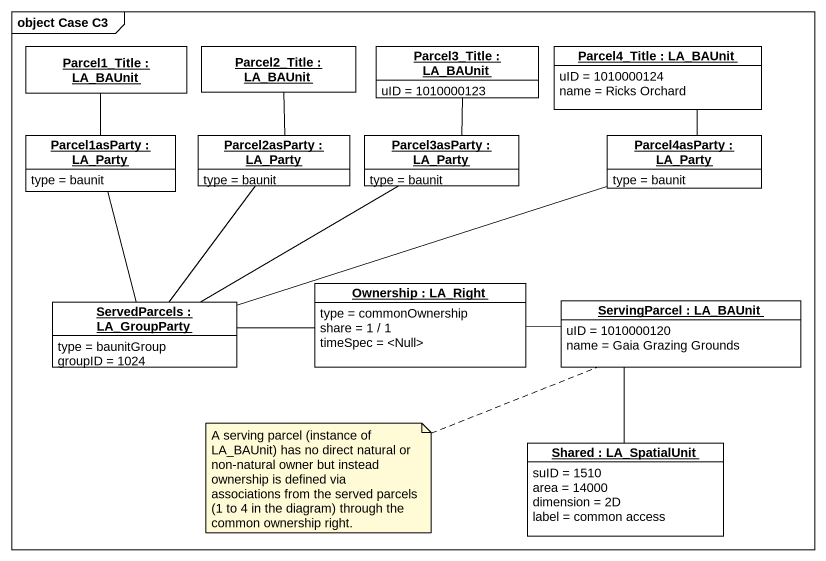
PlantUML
@startuml
mainframe object Case C3
hide circle
hide empty members
object "Parcel1_Title : LA_BAUnit" as Parcel1_Title #FFFFFF
object "Parcel2_Title : LA_BAUnit" as Parcel2_Title #FFFFFF
object "Parcel3_Title : LA_BAUnit" as Parcel3_Title #FFFFFF {
  uID = 1010000123
}
object "Parcel4_Title : LA_BAUnit" as Parcel4_Title #FFFFFF {
  uID = 1010000124
  name = Ricks Orchard
}
object "Parcel1asParty : LA_Party" as Parcel1asParty #FFFFFF {
  type = baunit
}
object "Parcel2asParty : LA_Party" as Parcel2asParty #FFFFFF {
  type = baunit
}
object "Parcel3asParty : LA_Party" as Parcel3asParty #FFFFFF {
  type = baunit
}
object "Parcel4asParty : LA_Party" as Parcel4asParty #FFFFFF {
  type = baunit
}
object "ServedParcels : LA_GroupParty" as ServedParcels #FFFFFF {
  type = baunitGroup
  groupID = 1024
}
object "Ownership : LA_Right" as Ownership #FFFFFF {
  type = commonOwnership
  share = 1 / 1
  timeSpec = <Null>
}
object "ServingParcel : LA_BAUnit" as ServingParcel #FFFFFF {
  uID = 1010000120
  name = Gaia Grazing Grounds
}
object "Shared : LA_SpatialUnit" as Shared #FFFFFF {
  suID = 1510
  area = 14000
  dimension = 2D
  label = common access
}
Parcel1_Title -- Parcel1asParty
Parcel1asParty -- ServedParcels
Parcel2asParty -up- Parcel2_Title
Parcel2asParty -- ServedParcels
Parcel3asParty -up- Parcel3_Title
Parcel3asParty -left- ServedParcels
Parcel4asParty -up- Parcel4_Title
Parcel4asParty -left- ServedParcels
ServedParcels -right- Ownership
ServingParcel -left- Ownership
ServingParcel -- Shared
note left of ServingParcel : A serving parcel (instance of LA_BAUnit) has no direct natural or non-natural owner but instead ownership is defined via associations from the served parcels (1 to 4 in the diagram) through the common ownership right.
@enduml
